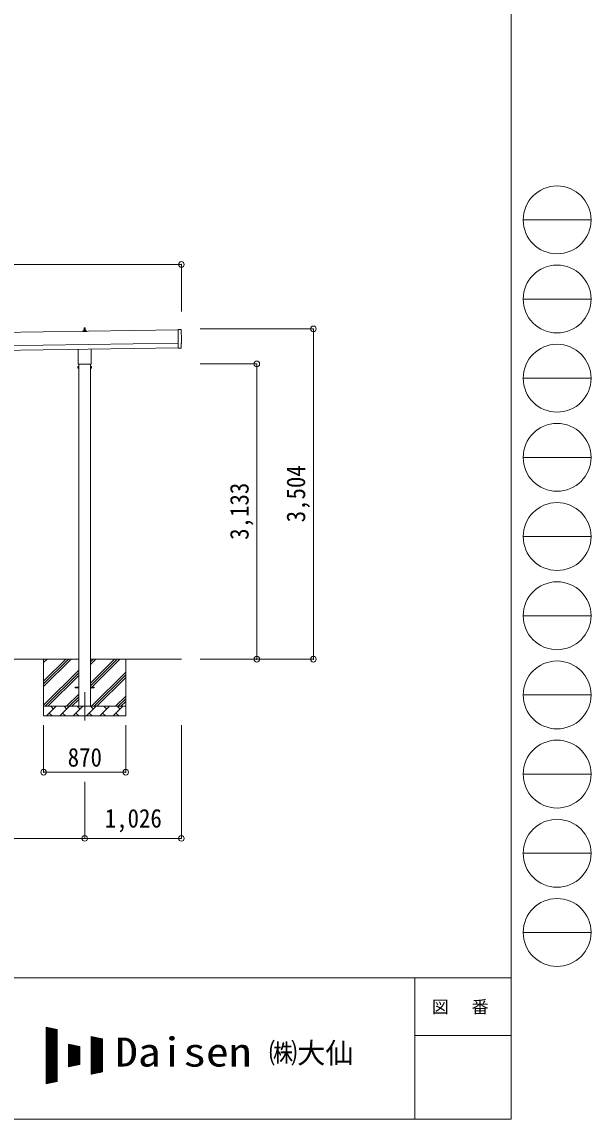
# Model space of a CAD drawing. Units: millimetres at full size, sheet at 1:60. Extents: x -16864 to 16864, y -11640 to 11640.
# Drawn here: x 10827 to 16864, y -11640 to 0 of the extents above; entities that cross this region are included whole.
import ezdxf
from ezdxf.enums import TextEntityAlignment as Align

# ---------------------------------------------------------------- set-up
doc = ezdxf.new("R2010")
doc.units = ezdxf.units.MM
doc.header["$LTSCALE"] = 60
doc.header["$PDMODE"] = 32
doc.header["$PDSIZE"] = 60
doc.linetypes.add('CHAIN1', pattern=[8, 5, -1, 1, -1])
for name, color, linetype, lineweight in [('0-1_Defpoints', 7, 'CHAIN1', 9), ('0-2_TEXT1', 4, 'Continuous', 9), ('0-3_SHAPE', 7, 'Continuous', 9), ('0-8_TABLE1', 6, 'Continuous', 9), ('F-0', 7, 'Continuous', 9)]:
    doc.layers.add(name, color=color, linetype=linetype, lineweight=lineweight)
doc.styles.add('ＭＳ ゴシック', font='')
doc.styles.get('ＭＳ ゴシック').set_extended_font_data('MS Gothic')

msp = doc.modelspace()

# ---------------------------------------------------------------- linework, layer by layer
at = {"layer": '0-1_Defpoints'}
msp.add_line((11492.3, -7110.97), (11492.3, -7459.97), dxfattribs=at)
at = {"layer": '0-2_TEXT1'}
for p, q in [((11486.61, -3268.85), (11487.33, -3245.33)), ((11488.33, -3244.35), (11496.88, -3244.35)), ((11497.88, -3245.33), (11498.61, -3268.85)), ((12482.98, -3267.55), (6877.36, -3347.63)), ((11474.36, -3284.35), (11474.36, -3276.64)), ((11510.86, -3284.35), (11474.36, -3284.35)), ((11474.74, -3275.85), (11510.47, -3275.85)), ((11475.12, -3275.67), (11481.84, -3274.04)), ((11482.22, -3273.85), (11502.99, -3273.85)), ((11482.61, -3273.07), (11482.61, -3268.85)), ((11483.61, -3268.85), (11501.61, -3268.85)), ((11502.61, -3273.07), (11502.61, -3268.85)), ((11510.09, -3275.67), (11503.37, -3274.04)), ((11510.86, -3284.35), (11510.86, -3276.64)), ((12482.91, -3262.46), (12485.75, -3461.3)), ((12514.59, -3263.67), (12482.91, -3262.46)), ((6879.36, -3487.62), (12484.98, -3407.54)), ((6880.08, -3537.61), (12485.7, -3457.53)), ((11424, -3618.34), (11424, -3472.7)), ((11560.6, -3470.75), (11560.6, -3618.34)), ((12503.96, -3460.14), (12485.75, -3461.3)), ((12504.64, -3460.76), (12503.96, -3460.14)), ((12505.38, -3461.02), (12512.29, -3460.56)), ((11418.3, -3656.61), (11419.06, -3655.3)), ((11418.3, -3656.61), (11418.3, -3673.61)), ((11418.3, -3673.61), (11419.06, -3674.93)), ((11425.3, -3660.2), (11419.06, -3660.2)), ((11425.3, -3670.02), (11419.06, -3670.02)), ((11425.3, -3674.93), (11419.06, -3674.93)), ((11422.3, -3627.11), (11422.3, -3621.61)), ((11560.24, -3630.61), (11424.36, -3630.61)), ((11427.8, -3674.31), (11425.3, -3674.31)), ((11429.8, -3630.61), (11429.8, -7260.97)), ((11554.8, -7260.97), (11554.8, -3630.61)), ((11556.8, -3674.31), (11559.3, -3674.31)), ((11559.3, -3660.2), (11565.54, -3660.2)), ((11559.3, -3670.02), (11565.54, -3670.02)), ((11559.3, -3674.93), (11565.54, -3674.93)), ((11562.3, -3621.61), (11562.3, -3627.11)), ((11566.3, -3656.61), (11565.54, -3655.3)), ((11566.3, -3673.61), (11565.54, -3674.93)), ((11566.3, -3656.61), (11566.3, -3673.61)), ((11392.3, -7056.47), (11429.8, -7056.47)), ((11392.3, -7065.47), (11392.3, -7056.47)), ((11392.3, -7056.47), (11429.8, -7056.47)), ((11392.3, -7065.47), (11392.3, -7056.47)), ((11392.3, -7065.47), (11429.8, -7065.47)), ((11392.3, -7065.47), (11429.8, -7065.47)), ((11554.8, -7056.47), (11592.3, -7056.47)), ((11554.8, -7056.47), (11592.3, -7056.47)), ((11554.8, -7065.47), (11592.3, -7065.47)), ((11554.8, -7065.47), (11592.3, -7065.47)), ((11592.3, -7065.47), (11592.3, -7056.47)), ((11592.3, -7065.47), (11592.3, -7056.47))]:
    msp.add_line(p, q, dxfattribs=at)
for points in [[(12515.09, -3457.53), (12514.42, -3410.5), (12515.02, -3410.49)], [(11425.3, -3674.93), (11425.3, -3655.3), (11419.06, -3655.3)], [(11425.3, -3674.31), (11425.3, -3655.91), (11427.8, -3655.91)], [(11559.3, -3674.31), (11559.3, -3655.91), (11556.8, -3655.91)], [(11559.3, -3674.93), (11559.3, -3655.3), (11565.54, -3655.3)]]:
    msp.add_lwpolyline(points, dxfattribs=at)
for points in [[(11427.8, -3675.61), (11427.8, -3654.61), (11429.8, -3654.61), (11429.8, -3675.61)], [(11556.8, -3675.61), (11556.8, -3654.61), (11554.8, -3654.61), (11554.8, -3675.61)]]:
    msp.add_lwpolyline(points, close=True, dxfattribs=at)
for centre, radius, start, end in [((11488.33, -3245.35), 1, 90, 178.60509), ((11496.88, -3245.35), 1, 1.39491, 90), ((11475.36, -3276.64), 1, 103.62699, 180), ((11481.61, -3273.07), 1, 283.62699, 0), ((11486.69, -3269.49), 4.13, 90, 171.17633), ((11483.61, -3269.85), 1, 90, 180), ((11495.94, -3268.85), 4.83, 133.60282, 180), ((11489.27, -3268.85), 4.83, 0, 46.39718), ((11498.52, -3269.49), 4.13, 8.82367, 90), ((11501.61, -3269.85), 1, 0, 90), ((11503.61, -3273.07), 1, 180, 256.37301), ((11509.86, -3276.64), 1, 0, 76.37301), ((12505.31, -3460.02), 1, 227.3164, 273.81435), ((11422.64, -3657.75), 4.34, 145.61575, 214.38425), ((11434.54, -3665.11), 16.24, 162.41205, 197.58795), ((11422.64, -3672.47), 4.34, 145.61575, 214.38425), ((11426.3, -3621.61), 4, 125.09963, 180), ((11426.3, -3627.11), 4, 180, 194.47751), ((11426.3, -3627.11), 4, 194.47751, 241.04498), ((11558.3, -3627.11), 4, 298.95502, 345.52249), ((11558.3, -3621.61), 4, 0, 54.90037), ((11558.3, -3627.11), 4, 345.52249, 0), ((11561.95, -3657.75), 4.34, 325.61575, 34.38425), ((11550.06, -3665.11), 16.24, 342.41205, 17.58795), ((11561.95, -3672.47), 4.34, 325.61575, 34.38425)]:
    msp.add_arc(centre, radius, start, end, dxfattribs=at)
for centre, major_axis, ratio, start_param, end_param in [((12514.39, -3266.66), (3, -0.04), 0.99863, 6.26838895, 7.80162176), ((17280.77, -3269), (-4762.89, -68.04), 0.99863, 6.26840604, 6.29770427), ((12512.09, -3457.56), (2.21, -2.04), 0.9974, 5.52523108, 7.04113953), ((12514.96, -3406.09), (4.41, -0.06), 0.99863, 4.71238898, 6.29767781)]:
    msp.add_ellipse(centre, major_axis=major_axis, ratio=ratio, start_param=start_param, end_param=end_param, dxfattribs=at)
at = {"layer": '0-3_SHAPE'}
for p, q in [((11429.8, -6760.97), (8454.8, -6760.97)), ((11057.3, -6760.97), (11057.3, -7360.97)), ((11057.3, -6994.45), (11290.78, -6760.97)), ((11057.3, -7022.73), (11319.07, -6760.97)), ((11057.3, -7051.02), (11347.35, -6760.97)), ((11057.3, -6768.18), (11064.51, -6760.97)), ((11057.3, -6796.46), (11092.79, -6760.97)), ((12518.3, -6760.97), (11554.8, -6760.97)), ((11554.8, -6789.79), (11583.62, -6760.97)), ((11554.8, -6818.08), (11611.91, -6760.97)), ((11554.8, -7072.63), (11866.47, -6760.97)), ((11554.8, -7016.07), (11809.9, -6760.97)), ((11554.8, -7044.35), (11838.18, -6760.97)), ((11927.3, -6760.97), (11927.3, -7360.97)), ((11057.3, -7249.01), (11429.8, -6876.51)), ((11073.62, -7260.97), (11429.8, -6904.79)), ((11101.91, -7260.97), (11429.8, -6933.08)), ((11564.46, -7260.97), (11927.3, -6898.12)), ((11592.74, -7260.97), (11927.3, -6926.41)), ((11621.03, -7260.97), (11927.3, -6954.69)), ((11299.9, -7260.97), (11429.8, -7131.07)), ((11328.18, -7260.97), (11429.8, -7159.35)), ((11356.47, -7260.97), (11429.8, -7187.63)), ((11819.02, -7260.97), (11927.3, -7152.68)), ((11847.3, -7260.97), (11927.3, -7180.97)), ((11875.58, -7260.97), (11927.3, -7209.25)), ((11057.3, -7260.97), (11927.3, -7260.97)), ((11088.75, -7360.97), (11188.75, -7260.97)), ((11117.3, -7332.41), (11145.85, -7360.97)), ((11160.19, -7289.52), (11131.64, -7260.97)), ((11230.17, -7360.97), (11330.17, -7260.97)), ((11258.72, -7332.41), (11287.27, -7360.97)), ((11301.61, -7289.52), (11273.06, -7260.97)), ((11371.59, -7360.97), (11471.59, -7260.97)), ((11400.14, -7332.41), (11428.7, -7360.97)), ((11443.04, -7289.52), (11414.48, -7260.97)), ((11513.01, -7360.97), (11613.01, -7260.97)), ((11541.56, -7332.41), (11570.12, -7360.97)), ((11584.46, -7289.52), (11555.9, -7260.97)), ((11654.43, -7360.97), (11754.43, -7260.97)), ((11682.98, -7332.41), (11711.54, -7360.97)), ((11725.88, -7289.52), (11697.32, -7260.97)), ((11795.85, -7360.97), (11895.85, -7260.97)), ((11824.41, -7332.41), (11852.96, -7360.97)), ((11867.3, -7289.52), (11838.75, -7260.97)), ((11927.3, -7360.97), (11057.3, -7360.97))]:
    msp.add_line(p, q, dxfattribs=at)
at = {"layer": '0-8_TABLE1'}
for p, q in [((12518.3, -2573.33), (1169.3, -2573.33)), ((12518.3, -2573.33), (12518.3, -3073.33)), ((13918.3, -3256.86), (12718.3, -3256.86)), ((13918.3, -6760.97), (13918.3, -3256.86)), ((13318.3, -3628.11), (12718.3, -3628.11)), ((13318.3, -3628.11), (13318.3, -6760.97)), ((13918.3, -6760.97), (12718.3, -6760.97)), ((11057.3, -7959.97), (11057.3, -7459.97)), ((11927.3, -7959.97), (11927.3, -7459.97)), ((12517.99, -8661.97), (12517.99, -7459.97)), ((11057.3, -7959.97), (11927.3, -7959.97)), ((11492.3, -8661.97), (11492.3, -8061.97)), ((11492.3, -8661.97), (8392.3, -8661.97)), ((12517.99, -8661.97), (11492.3, -8661.97))]:
    msp.add_line(p, q, dxfattribs=at)
for p in [(12518.3, -2573.33), (13918.3, -3256.86), (13318.3, -3628.11), (13318.3, -6760.97), (13918.3, -6760.97), (11057.3, -7959.97), (11927.3, -7959.97), (11492.3, -8661.97), (12517.99, -8661.97)]:
    msp.add_point(p, dxfattribs=at)
at = {"layer": 'F-0', "color": 5, "lineweight": 5}
for p, q in [((16015.88, 11640), (16015.88, -11640)), ((-16864.12, -10140), (16015.88, -10140)), ((14995.88, -10140), (14995.88, -11640)), ((14995.88, -10755), (16015.88, -10755)), ((-16864.12, -11640), (16015.88, -11640))]:
    msp.add_line(p, q, dxfattribs=at)
at = {"layer": 'F-0', "color": 4}
for p, q in [((16144.11, -2100), (16864.12, -2100)), ((16144.11, -2940), (16864.12, -2940)), ((16144.11, -3780), (16864.12, -3780)), ((16144.11, -4620), (16864.12, -4620)), ((16144.11, -5460), (16864.12, -5460)), ((16144.11, -6300), (16864.12, -6300)), ((16144.11, -7140), (16864.12, -7140)), ((16144.11, -7980), (16864.12, -7980)), ((16144.11, -8820), (16864.12, -8820)), ((16144.11, -9660), (16864.12, -9660))]:
    msp.add_line(p, q, dxfattribs=at)
at = {"layer": 'F-0'}
for p, q in [((11082.29, -10665.2), (11202.29, -10690.2)), ((11082.29, -10665.2), (11082.29, -11265.2)), ((11082.29, -10670.85), (11109.39, -10670.85)), ((11082.29, -10676.85), (11138.19, -10676.85)), ((11082.29, -10682.85), (11166.99, -10682.85)), ((11082.29, -10688.85), (11195.79, -10688.85)), ((11082.29, -10694.85), (11202.29, -10694.85)), ((11082.29, -10700.85), (11202.29, -10700.85)), ((11082.29, -10706.85), (11202.29, -10706.85)), ((11085.85, -11264.46), (11085.85, -10665.94)), ((11091.85, -11263.21), (11091.85, -10667.19)), ((11097.85, -11261.96), (11097.85, -10668.44)), ((11103.85, -11260.71), (11103.85, -10669.69)), ((11109.85, -11259.46), (11109.85, -10670.94)), ((11115.85, -11258.21), (11115.85, -10672.19)), ((11121.85, -11256.96), (11121.85, -10673.44)), ((11127.85, -11255.71), (11127.85, -10674.69)), ((11133.85, -11254.46), (11133.85, -10675.94)), ((11139.85, -11253.21), (11139.85, -10677.19)), ((11145.85, -11251.96), (11145.85, -10678.44)), ((11151.85, -11250.71), (11151.85, -10679.69)), ((11157.85, -11249.46), (11157.85, -10680.94)), ((11163.85, -11248.21), (11163.85, -10682.19)), ((11169.85, -11246.96), (11169.85, -10683.44)), ((11175.85, -11245.71), (11175.85, -10684.69)), ((11181.85, -11244.46), (11181.85, -10685.94)), ((11187.85, -11243.21), (11187.85, -10687.19)), ((11193.85, -11241.96), (11193.85, -10688.44)), ((11199.85, -11240.71), (11199.85, -10689.69)), ((11202.29, -10690.2), (11202.29, -11240.2)), ((11082.29, -10712.85), (11202.29, -10712.85)), ((11082.29, -10718.85), (11202.29, -10718.85)), ((11082.29, -10724.85), (11202.29, -10724.85)), ((11082.29, -10730.85), (11202.29, -10730.85)), ((11082.29, -10736.85), (11202.29, -10736.85)), ((11082.29, -10742.85), (11202.29, -10742.85)), ((11082.29, -10748.85), (11202.29, -10748.85)), ((11082.29, -10754.85), (11202.29, -10754.85)), ((11082.29, -10760.85), (11202.29, -10760.85)), ((11082.29, -10766.85), (11202.29, -10766.85)), ((11082.29, -10772.85), (11202.29, -10772.85)), ((11082.29, -10778.85), (11202.29, -10778.85)), ((11082.29, -10784.85), (11202.29, -10784.85)), ((11082.29, -10790.85), (11202.29, -10790.85)), ((11082.29, -10796.85), (11202.29, -10796.85)), ((11082.29, -10802.85), (11202.29, -10802.85)), ((11082.29, -10808.85), (11202.29, -10808.85)), ((11082.29, -10814.85), (11202.29, -10814.85)), ((11082.29, -10820.85), (11202.29, -10820.85)), ((11562.29, -10765.2), (11682.29, -10790.2)), ((11562.29, -10765.2), (11562.29, -11165.2)), ((11562.29, -10766.85), (11570.19, -10766.85)), ((11562.29, -10772.85), (11598.99, -10772.85)), ((11562.29, -10778.85), (11627.79, -10778.85)), ((11562.29, -10784.85), (11656.59, -10784.85)), ((11562.29, -10790.85), (11682.29, -10790.85)), ((11562.29, -10796.85), (11682.29, -10796.85)), ((11562.29, -10802.85), (11682.29, -10802.85)), ((11562.29, -10808.85), (11682.29, -10808.85)), ((11562.29, -10814.85), (11682.29, -10814.85)), ((11562.29, -10820.85), (11682.29, -10820.85)), ((11565.85, -11164.46), (11565.85, -10765.94)), ((11571.85, -11163.21), (11571.85, -10767.19)), ((11577.85, -11161.96), (11577.85, -10768.44)), ((11583.85, -11160.71), (11583.85, -10769.69)), ((11589.85, -11159.46), (11589.85, -10770.94)), ((11595.85, -11158.21), (11595.85, -10772.19)), ((11601.85, -11156.96), (11601.85, -10773.44)), ((11607.85, -11155.71), (11607.85, -10774.69)), ((11613.85, -11154.46), (11613.85, -10775.94)), ((11619.85, -11153.21), (11619.85, -10777.19)), ((11625.85, -11151.96), (11625.85, -10778.44)), ((11631.85, -11150.71), (11631.85, -10779.69)), ((11637.85, -11149.46), (11637.85, -10780.94)), ((11643.85, -11148.21), (11643.85, -10782.19)), ((11649.85, -11146.96), (11649.85, -10783.44)), ((11655.85, -11145.71), (11655.85, -10784.69)), ((11661.85, -11144.46), (11661.85, -10785.94)), ((11667.85, -11143.21), (11667.85, -10787.19)), ((11673.85, -11141.96), (11673.85, -10788.44)), ((11679.85, -11140.71), (11679.85, -10789.69)), ((11682.29, -10790.2), (11682.29, -11140.2)), ((11082.29, -10826.85), (11202.29, -10826.85)), ((11082.29, -10832.85), (11202.29, -10832.85)), ((11082.29, -10838.85), (11202.29, -10838.85)), ((11082.29, -10844.85), (11202.29, -10844.85)), ((11082.29, -10850.85), (11202.29, -10850.85)), ((11082.29, -10856.85), (11202.29, -10856.85)), ((11082.29, -10862.85), (11202.29, -10862.85)), ((11082.29, -10868.85), (11202.29, -10868.85)), ((11082.29, -10874.85), (11202.29, -10874.85)), ((11082.29, -10880.85), (11202.29, -10880.85)), ((11082.29, -10886.85), (11202.29, -10886.85)), ((11082.29, -10892.85), (11202.29, -10892.85)), ((11082.29, -10898.85), (11202.29, -10898.85)), ((11082.29, -10904.85), (11202.29, -10904.85)), ((11082.29, -10910.85), (11202.29, -10910.85)), ((11082.29, -10916.85), (11202.29, -10916.85)), ((11082.29, -10922.85), (11202.29, -10922.85)), ((11082.29, -10928.85), (11202.29, -10928.85)), ((11082.29, -10934.85), (11202.29, -10934.85)), ((11082.29, -10940.85), (11202.29, -10940.85)), ((11322.29, -10845.2), (11442.29, -10870.2)), ((11322.29, -10845.2), (11322.29, -11085.2)), ((11322.29, -10850.85), (11349.39, -10850.85)), ((11322.29, -10856.85), (11378.19, -10856.85)), ((11322.29, -10862.85), (11406.99, -10862.85)), ((11322.29, -10868.85), (11435.79, -10868.85)), ((11322.29, -10874.85), (11442.29, -10874.85)), ((11322.29, -10880.85), (11442.29, -10880.85)), ((11322.29, -10886.85), (11442.29, -10886.85)), ((11322.29, -10892.85), (11442.29, -10892.85)), ((11322.29, -10898.85), (11442.29, -10898.85)), ((11322.29, -10904.85), (11442.29, -10904.85)), ((11322.29, -10910.85), (11442.29, -10910.85)), ((11322.29, -10916.85), (11442.29, -10916.85)), ((11322.29, -10922.85), (11442.29, -10922.85)), ((11322.29, -10928.85), (11442.29, -10928.85)), ((11322.29, -10934.85), (11442.29, -10934.85)), ((11322.29, -10940.85), (11442.29, -10940.85)), ((11325.85, -11084.46), (11325.85, -10845.94)), ((11331.85, -11083.21), (11331.85, -10847.19)), ((11337.85, -11081.96), (11337.85, -10848.44)), ((11343.85, -11080.71), (11343.85, -10849.69)), ((11349.85, -11079.46), (11349.85, -10850.94)), ((11355.85, -11078.21), (11355.85, -10852.19)), ((11361.85, -11076.96), (11361.85, -10853.44)), ((11367.85, -11075.71), (11367.85, -10854.69)), ((11373.85, -11074.46), (11373.85, -10855.94)), ((11379.85, -11073.21), (11379.85, -10857.19)), ((11385.85, -11071.96), (11385.85, -10858.44)), ((11391.85, -11070.71), (11391.85, -10859.69)), ((11397.85, -11069.46), (11397.85, -10860.94)), ((11403.85, -11068.21), (11403.85, -10862.19)), ((11409.85, -11066.96), (11409.85, -10863.44)), ((11415.85, -11065.71), (11415.85, -10864.69)), ((11421.85, -11064.46), (11421.85, -10865.94)), ((11427.85, -11063.21), (11427.85, -10867.19)), ((11433.85, -11061.96), (11433.85, -10868.44)), ((11439.85, -11060.71), (11439.85, -10869.69)), ((11442.29, -10870.2), (11442.29, -11060.2)), ((11562.29, -10826.85), (11682.29, -10826.85)), ((11562.29, -10832.85), (11682.29, -10832.85)), ((11562.29, -10838.85), (11682.29, -10838.85)), ((11562.29, -10844.85), (11682.29, -10844.85)), ((11562.29, -10850.85), (11682.29, -10850.85)), ((11562.29, -10856.85), (11682.29, -10856.85)), ((11562.29, -10862.85), (11682.29, -10862.85)), ((11562.29, -10868.85), (11682.29, -10868.85)), ((11562.29, -10874.85), (11682.29, -10874.85)), ((11562.29, -10880.85), (11682.29, -10880.85)), ((11562.29, -10886.85), (11682.29, -10886.85)), ((11562.29, -10892.85), (11682.29, -10892.85)), ((11562.29, -10898.85), (11682.29, -10898.85)), ((11562.29, -10904.85), (11682.29, -10904.85)), ((11562.29, -10910.85), (11682.29, -10910.85)), ((11562.29, -10916.85), (11682.29, -10916.85)), ((11562.29, -10922.85), (11682.29, -10922.85)), ((11562.29, -10928.85), (11682.29, -10928.85)), ((11562.29, -10934.85), (11682.29, -10934.85)), ((11562.29, -10940.85), (11682.29, -10940.85)), ((11082.29, -10946.85), (11202.29, -10946.85)), ((11082.29, -10952.85), (11202.29, -10952.85)), ((11082.29, -10958.85), (11202.29, -10958.85)), ((11082.29, -10964.85), (11202.29, -10964.85)), ((11082.29, -10970.85), (11202.29, -10970.85)), ((11082.29, -10976.85), (11202.29, -10976.85)), ((11082.29, -10982.85), (11202.29, -10982.85)), ((11082.29, -10988.85), (11202.29, -10988.85)), ((11082.29, -10994.85), (11202.29, -10994.85)), ((11082.29, -11000.85), (11202.29, -11000.85)), ((11082.29, -11006.85), (11202.29, -11006.85)), ((11082.29, -11012.85), (11202.29, -11012.85)), ((11082.29, -11018.85), (11202.29, -11018.85)), ((11082.29, -11024.85), (11202.29, -11024.85)), ((11082.29, -11030.85), (11202.29, -11030.85)), ((11082.29, -11036.85), (11202.29, -11036.85)), ((11082.29, -11042.85), (11202.29, -11042.85)), ((11082.29, -11048.85), (11202.29, -11048.85)), ((11082.29, -11054.85), (11202.29, -11054.85)), ((11322.29, -10946.85), (11442.29, -10946.85)), ((11322.29, -10952.85), (11442.29, -10952.85)), ((11322.29, -10958.85), (11442.29, -10958.85)), ((11322.29, -10964.85), (11442.29, -10964.85)), ((11322.29, -10970.85), (11442.29, -10970.85)), ((11322.29, -10976.85), (11442.29, -10976.85)), ((11322.29, -10982.85), (11442.29, -10982.85)), ((11322.29, -10988.85), (11442.29, -10988.85)), ((11322.29, -10994.85), (11442.29, -10994.85)), ((11322.29, -11000.85), (11442.29, -11000.85)), ((11322.29, -11006.85), (11442.29, -11006.85)), ((11322.29, -11012.85), (11442.29, -11012.85)), ((11322.29, -11018.85), (11442.29, -11018.85)), ((11322.29, -11024.85), (11442.29, -11024.85)), ((11322.29, -11030.85), (11442.29, -11030.85)), ((11322.29, -11036.85), (11442.29, -11036.85)), ((11322.29, -11042.85), (11442.29, -11042.85)), ((11322.29, -11048.85), (11442.29, -11048.85)), ((11322.29, -11054.85), (11442.29, -11054.85)), ((11562.29, -10946.85), (11682.29, -10946.85)), ((11562.29, -10952.85), (11682.29, -10952.85)), ((11562.29, -10958.85), (11682.29, -10958.85)), ((11562.29, -10964.85), (11682.29, -10964.85)), ((11562.29, -10970.85), (11682.29, -10970.85)), ((11562.29, -10976.85), (11682.29, -10976.85)), ((11562.29, -10982.85), (11682.29, -10982.85)), ((11562.29, -10988.85), (11682.29, -10988.85)), ((11562.29, -10994.85), (11682.29, -10994.85)), ((11562.29, -11000.85), (11682.29, -11000.85)), ((11562.29, -11006.85), (11682.29, -11006.85)), ((11562.29, -11012.85), (11682.29, -11012.85)), ((11562.29, -11018.85), (11682.29, -11018.85)), ((11562.29, -11024.85), (11682.29, -11024.85)), ((11562.29, -11030.85), (11682.29, -11030.85)), ((11562.29, -11036.85), (11682.29, -11036.85)), ((11562.29, -11042.85), (11682.29, -11042.85)), ((11562.29, -11048.85), (11682.29, -11048.85)), ((11562.29, -11054.85), (11682.29, -11054.85)), ((11082.29, -11060.85), (11202.29, -11060.85)), ((11082.29, -11066.85), (11202.29, -11066.85)), ((11082.29, -11072.85), (11202.29, -11072.85)), ((11082.29, -11078.85), (11202.29, -11078.85)), ((11082.29, -11084.85), (11202.29, -11084.85)), ((11082.29, -11090.85), (11202.29, -11090.85)), ((11082.29, -11096.85), (11202.29, -11096.85)), ((11082.29, -11102.85), (11202.29, -11102.85)), ((11082.29, -11108.85), (11202.29, -11108.85)), ((11082.29, -11114.85), (11202.29, -11114.85)), ((11082.29, -11120.85), (11202.29, -11120.85)), ((11082.29, -11126.85), (11202.29, -11126.85)), ((11082.29, -11132.85), (11202.29, -11132.85)), ((11082.29, -11138.85), (11202.29, -11138.85)), ((11082.29, -11144.85), (11202.29, -11144.85)), ((11082.29, -11150.85), (11202.29, -11150.85)), ((11082.29, -11156.85), (11202.29, -11156.85)), ((11082.29, -11162.85), (11202.29, -11162.85)), ((11082.29, -11168.85), (11202.29, -11168.85)), ((11322.29, -11085.2), (11442.29, -11060.2)), ((11322.29, -11060.85), (11439.19, -11060.85)), ((11322.29, -11066.85), (11410.39, -11066.85)), ((11322.29, -11072.85), (11381.59, -11072.85)), ((11322.29, -11078.85), (11352.79, -11078.85)), ((11322.29, -11084.85), (11323.99, -11084.85)), ((11562.29, -11060.85), (11682.29, -11060.85)), ((11562.29, -11066.85), (11682.29, -11066.85)), ((11562.29, -11072.85), (11682.29, -11072.85)), ((11562.29, -11078.85), (11682.29, -11078.85)), ((11562.29, -11084.85), (11682.29, -11084.85)), ((11562.29, -11090.85), (11682.29, -11090.85)), ((11562.29, -11096.85), (11682.29, -11096.85)), ((11562.29, -11102.85), (11682.29, -11102.85)), ((11562.29, -11108.85), (11682.29, -11108.85)), ((11562.29, -11114.85), (11682.29, -11114.85)), ((11562.29, -11120.85), (11682.29, -11120.85)), ((11562.29, -11126.85), (11682.29, -11126.85)), ((11562.29, -11132.85), (11682.29, -11132.85)), ((11562.29, -11138.85), (11682.29, -11138.85)), ((11682.29, -11140.2), (11562.29, -11165.2)), ((11562.29, -11144.85), (11659.99, -11144.85)), ((11562.29, -11150.85), (11631.19, -11150.85)), ((11562.29, -11156.85), (11602.39, -11156.85)), ((11562.29, -11162.85), (11573.59, -11162.85)), ((11082.29, -11174.85), (11202.29, -11174.85)), ((11082.29, -11180.85), (11202.29, -11180.85)), ((11082.29, -11186.85), (11202.29, -11186.85)), ((11082.29, -11192.85), (11202.29, -11192.85)), ((11082.29, -11198.85), (11202.29, -11198.85)), ((11082.29, -11204.85), (11202.29, -11204.85)), ((11082.29, -11210.85), (11202.29, -11210.85)), ((11082.29, -11216.85), (11202.29, -11216.85)), ((11082.29, -11222.85), (11202.29, -11222.85)), ((11082.29, -11228.85), (11202.29, -11228.85)), ((11082.29, -11234.85), (11202.29, -11234.85)), ((11202.29, -11240.2), (11082.29, -11265.2)), ((11082.29, -11240.85), (11199.19, -11240.85)), ((11082.29, -11246.85), (11170.39, -11246.85)), ((11082.29, -11252.85), (11141.59, -11252.85)), ((11082.29, -11258.85), (11112.79, -11258.85)), ((11082.29, -11264.85), (11083.99, -11264.85))]:
    msp.add_line(p, q, dxfattribs=at)
at = {"layer": 'F-0', "color": 4}
for centre in [(16504.11, -2100), (16504.11, -2940), (16504.11, -3780), (16504.11, -4620), (16504.11, -5460), (16504.11, -6300), (16504.11, -7140), (16504.11, -7980), (16504.11, -8820), (16504.11, -9660)]:
    msp.add_circle(centre, 360, dxfattribs=at)

# ---------------------------------------------------------------- texts
at = {"layer": '0-8_TABLE1', "color": 7, "style": 'ＭＳ ゴシック', "width": 0.9}
for s, p in [('3,504', (13890.8, -5308.91)), ('3,133', (13290.8, -5494.54))]:
    msp.add_text(s, height=197.9, rotation=90, dxfattribs=at).set_placement(p, align=Align.BOTTOM_LEFT)
for s, p in [('870', (11312.3, -7959.97)), ('1,026', (11705.15, -8606.97))]:
    msp.add_text(s, height=197.9, dxfattribs=at).set_placement(p, align=Align.BOTTOM_LEFT)
at = {"layer": 'F-0', "style": 'ＭＳ ゴシック', "width": 1.15}
msp.add_text('Daisen', height=307.9, dxfattribs=at).set_placement((11816.02, -11175.2), align=Align.BOTTOM_LEFT)
at = {"layer": 'F-0', "style": 'ＭＳ ゴシック'}
msp.add_text('㈱大仙\u3000', height=219.9, dxfattribs=at).set_placement((13446.81, -11115.2), align=Align.BOTTOM_LEFT)
at = {"layer": 'F-0', "insert": (15175.88, -10530), "char_height": 132, "attachment_point": 7, "style": 'ＭＳ ゴシック'}
msp.add_mtext('\\T1.17;図\u3000番', dxfattribs=at)

doc.saveas('drawing.dxf')
